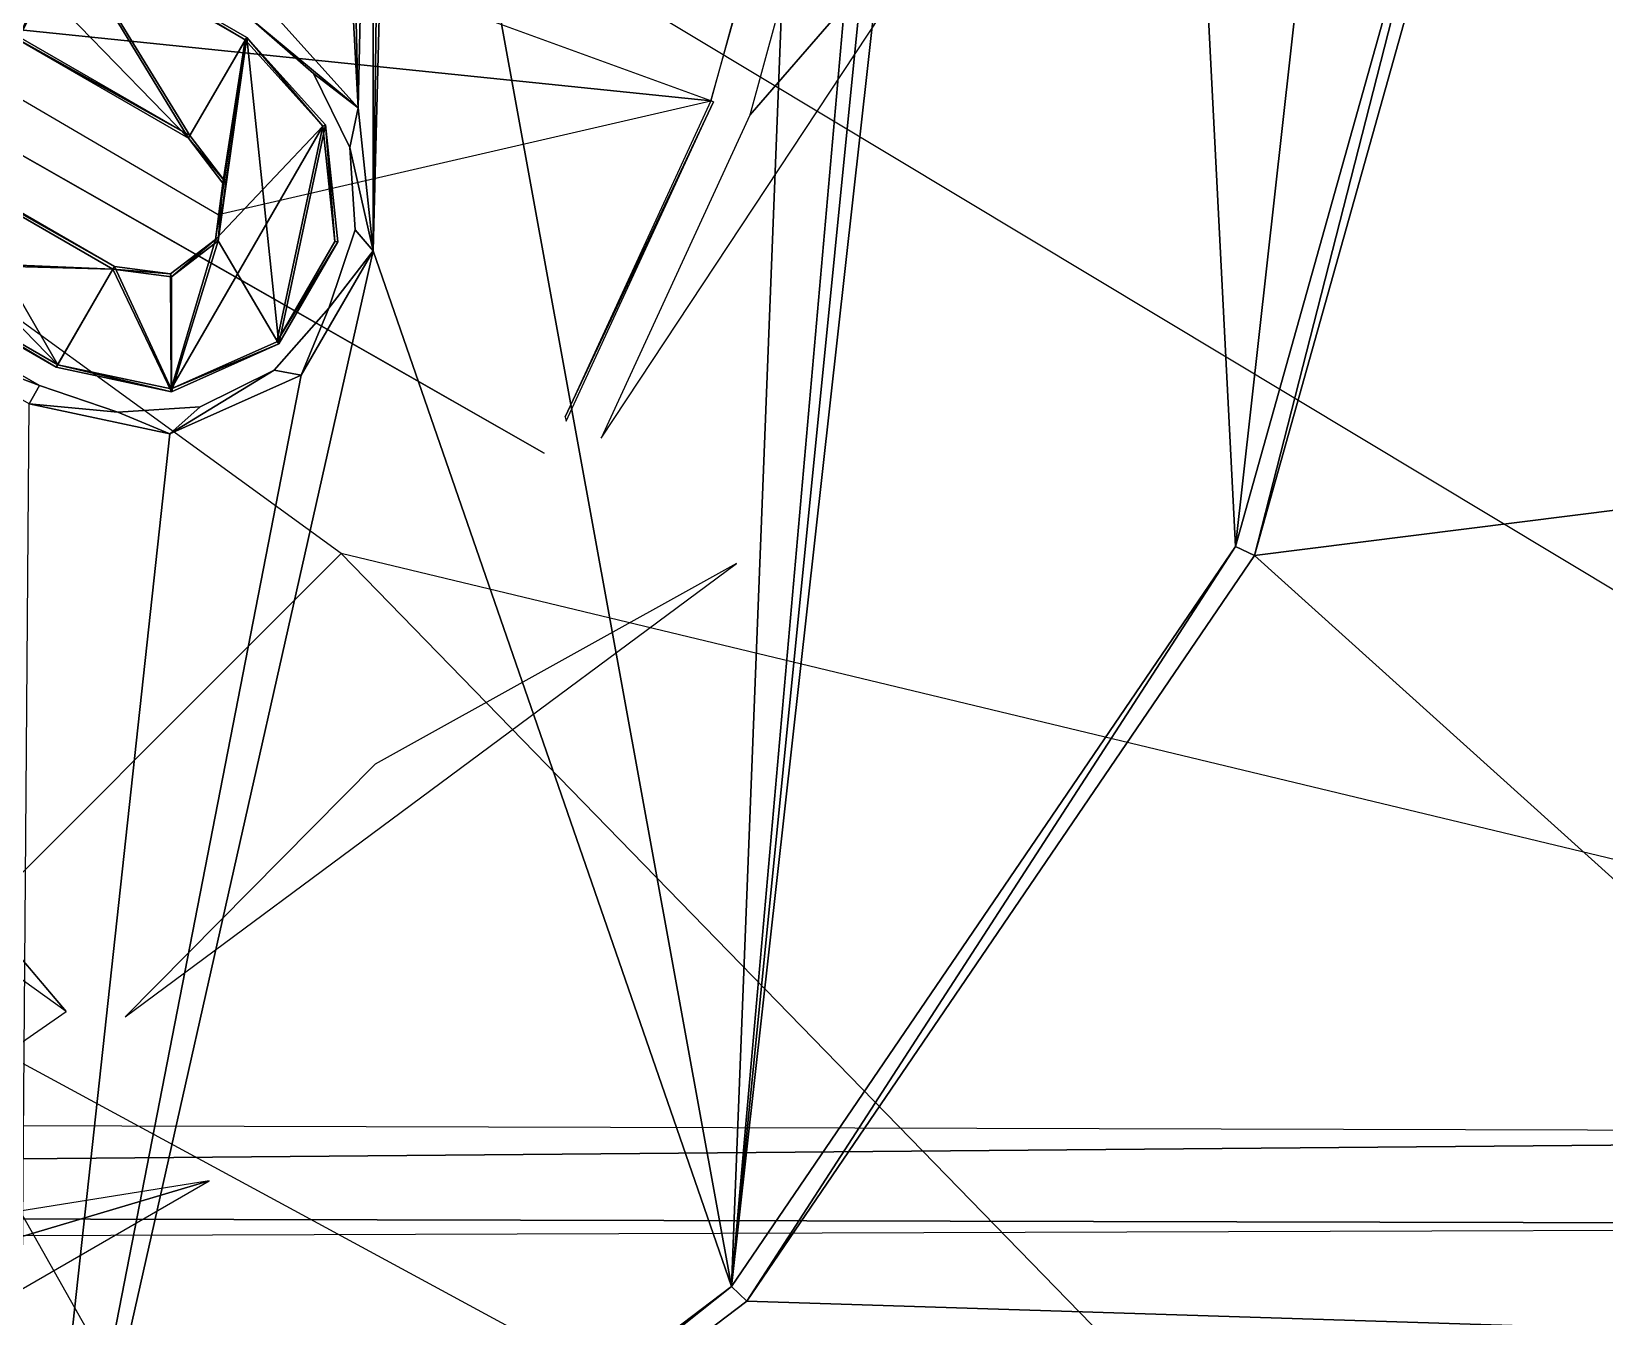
# Model space of a CAD drawing. Header units: millimetres. Extents: x -228 to 228, y -204 to 237.
# Drawn here: x 30.94 to 68.11, y -45.83 to -15.46 of the extents above; entities that cross this region are included whole.
import ezdxf

# ---------------------------------------------------------------- set-up
doc = ezdxf.new("R2010")
doc.units = ezdxf.units.MM
doc.header["$LTSCALE"] = 127.314815
for name, color, linetype in [('1821', 7, 'CONTINUOUS'), ('2216', 7, 'CONTINUOUS'), ('2465', 7, 'CONTINUOUS'), ('2518', 7, 'CONTINUOUS'), ('3519', 7, 'CONTINUOUS'), ('3522', 7, 'CONTINUOUS'), ('3524', 7, 'CONTINUOUS'), ('3566', 7, 'CONTINUOUS'), ('3567', 7, 'CONTINUOUS'), ('3601', 7, 'CONTINUOUS'), ('3649', 7, 'CONTINUOUS'), ('3650', 7, 'CONTINUOUS'), ('6227', 7, 'CONTINUOUS'), ('6230', 7, 'CONTINUOUS'), ('6231', 7, 'CONTINUOUS'), ('6236', 7, 'CONTINUOUS'), ('6238', 7, 'CONTINUOUS'), ('6239', 7, 'CONTINUOUS'), ('6240', 7, 'CONTINUOUS'), ('6263', 7, 'CONTINUOUS'), ('6301', 7, 'CONTINUOUS')]:
    doc.layers.add(name, color=color, linetype=linetype)

msp = doc.modelspace()

# ---------------------------------------------------------------- linework, layer by layer
at = {"layer": '1821', "color": 5, "linetype": 'Continuous'}
for points in [[(99.453, -41.513, 17.1), (-99.678, -40.97, 17.1), (-99.678, -43.22, 17.1), (99.453, -41.513, 17.1)], [(100.036, -43.686, 17.1), (99.453, -41.513, 17.1), (-99.678, -43.22, 17.1), (100.036, -43.686, 17.1)], [(-101.627, -44.345, 17.1), (100.036, -43.686, 17.1), (-99.678, -43.22, 17.1), (-101.627, -44.345, 17.1)]]:
    msp.add_3dface(points, dxfattribs=at)
at = {"layer": '2216', "color": 5, "linetype": 'Continuous'}
for points in [[(38.258, -27.796, 1088.256), (0, 0, 1089.001), (27.796, -38.258, 1088.256), (38.258, -27.796, 1088.256)], [(93.569, -13.453, 1086.02), (44.975, -14.613, 1088.256), (85.989, -39.27, 1086.02), (93.569, -13.453, 1086.02)], [(38.258, -27.796, 1088.256), (27.796, -38.258, 1088.256), (71.442, -61.905, 1086.02), (38.258, -27.796, 1088.256)], [(85.989, -39.27, 1086.02), (38.258, -27.796, 1088.256), (71.442, -61.905, 1086.02), (85.989, -39.27, 1086.02)], [(27.796, -38.258, 1088.256), (14.613, -44.975, 1088.256), (51.108, -79.525, 1086.02), (27.796, -38.258, 1088.256)]]:
    msp.add_3dface(points, dxfattribs=at)
at = {"layer": '2465', "color": 6, "linetype": 'Continuous'}
for points in [[(49.238, -9.114, 1083.49), (49.156, -9.171, 1079.473), (46.988, -17.102, 1079.473), (49.238, -9.114, 1083.49)], [(46.988, -17.102, 1079.473), (43.551, -24.571, 1079.473), (47.054, -17.126, 1083.49), (46.988, -17.102, 1079.473)], [(43.551, -24.571, 1079.473), (43.577, -24.667, 1083.49), (47.054, -17.126, 1083.49), (43.551, -24.571, 1079.473)]]:
    msp.add_3dface(points, dxfattribs=at)
at = {"layer": '2518', "color": 6, "linetype": 'Continuous'}
for points in [[(54.315, -10.061, 1080.6), (50.13, -9.339, 1079.699), (47.917, -17.44, 1079.699), (54.315, -10.061, 1080.6)], [(44.404, -25.069, 1079.699), (54.315, -10.061, 1080.6), (47.917, -17.44, 1079.699), (44.404, -25.069, 1079.699)], [(29.311, -10.668, 1073.948), (27.305, -15.08, 1073.948), (46.988, -17.102, 1079.473), (29.311, -10.668, 1073.948)], [(27.305, -15.08, 1073.948), (35.349, -19.785, 1076.977), (46.988, -17.102, 1079.473), (27.305, -15.08, 1073.948)], [(43.055, -25.43, 1079.473), (34.809, -20.72, 1076.977), (26.712, -16.107, 1073.948), (43.055, -25.43, 1079.473)], [(31.76, -38.622, 1079.473), (25.623, -31.376, 1076.977), (19.593, -24.271, 1073.948), (31.76, -38.622, 1079.473)], [(31.76, -38.622, 1079.473), (15.596, -27.013, 1073.948), (25.002, -43.305, 1079.473), (31.76, -38.622, 1079.473)], [(33.153, -38.744, 1079.699), (47.598, -28.031, 1080.6), (39.062, -32.777, 1079.699), (33.153, -38.744, 1079.699)], [(17.902, -47.746, 1079.699), (19.341, -51.747, 1080.601), (35.14, -42.62, 1080.6), (17.902, -47.746, 1079.699)], [(17.902, -47.746, 1079.699), (35.14, -42.62, 1080.6), (25.496, -44.16, 1079.699), (17.902, -47.746, 1079.699)]]:
    msp.add_3dface(points, dxfattribs=at)
at = {"layer": '3519', "color": 5, "linetype": 'Continuous'}
for points in [[(59.386, -27.633, 1032.99), (47.482, -45.119, 1032.99), (56.261, 33.54, 1032.99), (59.386, -27.633, 1032.99)], [(56.261, 33.54, 1032.99), (47.482, -45.119, 1032.99), (52.366, 3.754, 1032.99), (56.261, 33.54, 1032.99)], [(64.017, 13.86, 1032.99), (59.386, -27.633, 1032.99), (56.261, 33.54, 1032.99), (64.017, 13.86, 1032.99)], [(65.096, -7.265, 1032.99), (59.386, -27.633, 1032.99), (64.017, 13.86, 1032.99), (65.096, -7.265, 1032.99)], [(52.366, 3.754, 1032.99), (47.482, -45.119, 1032.99), (51.565, 1.221, 1032.99), (52.366, 3.754, 1032.99)], [(51.565, 1.221, 1032.99), (47.482, -45.119, 1032.99), (49.245, -0.073, 1032.99), (51.565, 1.221, 1032.99)], [(47.482, -45.119, 1032.99), (39.507, -1.355, 1032.99), (49.245, -0.073, 1032.99), (47.482, -45.119, 1032.99)], [(38.296, -1.676, 1032.99), (39.008, -1.386, 1032.99), (38.658, -17.263, 1032.99), (38.296, -1.676, 1032.99)], [(38.658, -17.263, 1032.99), (39.008, -1.386, 1032.99), (39.014, -20.643, 1032.99), (38.658, -17.263, 1032.99)], [(39.008, -1.386, 1032.99), (39.258, -1.379, 1032.99), (39.014, -20.643, 1032.99), (39.008, -1.386, 1032.99)], [(39.258, -1.379, 1032.99), (39.507, -1.355, 1032.99), (39.014, -20.643, 1032.99), (39.258, -1.379, 1032.99)], [(39.014, -20.643, 1032.99), (39.507, -1.355, 1032.99), (47.482, -45.119, 1032.99), (39.014, -20.643, 1032.99)], [(38, -5, 1032.99), (38.296, -1.676, 1032.99), (38.658, -17.263, 1032.99), (38, -5, 1032.99)], [(36.384, -14.737, 1032.99), (38, -5, 1032.99), (38.658, -17.263, 1032.99), (36.384, -14.737, 1032.99)], [(37.314, -23.587, 1032.99), (39.014, -20.643, 1032.99), (30.626, -57.899, 1032.99), (37.314, -23.587, 1032.99)], [(30.626, -57.899, 1032.99), (39.014, -20.643, 1032.99), (47.482, -45.119, 1032.99), (30.626, -57.899, 1032.99)], [(34.209, -24.97, 1032.99), (37.314, -23.587, 1032.99), (30.626, -57.899, 1032.99), (34.209, -24.97, 1032.99)], [(30.884, -24.263, 1032.99), (34.209, -24.97, 1032.99), (30.626, -57.899, 1032.99), (30.884, -24.263, 1032.99)]]:
    msp.add_3dface(points, dxfattribs=at)
at = {"layer": '3522', "color": 5, "linetype": 'Continuous'}
for points in [[(93, 0, 1035.99), (89.831, -24.07, 1035.99), (65.593, -7.321, 1035.99), (93, 0, 1035.99)], [(65.593, -7.321, 1035.99), (89.831, -24.07, 1035.99), (59.839, -27.844, 1035.99), (65.593, -7.321, 1035.99)], [(89.831, -24.07, 1035.99), (80.54, -46.5, 1035.99), (59.839, -27.844, 1035.99), (89.831, -24.07, 1035.99)], [(59.839, -27.844, 1035.99), (80.54, -46.5, 1035.99), (47.845, -45.463, 1035.99), (59.839, -27.844, 1035.99)], [(47.845, -45.463, 1035.99), (80.54, -46.5, 1035.99), (30.86, -58.341, 1035.99), (47.845, -45.463, 1035.99)]]:
    msp.add_3dface(points, dxfattribs=at)
at = {"layer": '3524', "color": 5, "linetype": 'Continuous'}
for points in [[(65.593, -7.321, 1035.99), (59.839, -27.844, 1035.99), (65.593, -7.321, 1033.49), (65.593, -7.321, 1035.99)], [(65.593, -7.321, 1033.49), (59.839, -27.844, 1035.99), (59.839, -27.844, 1033.49), (65.593, -7.321, 1033.49)], [(59.839, -27.844, 1035.99), (47.845, -45.463, 1035.99), (59.839, -27.844, 1033.49), (59.839, -27.844, 1035.99)], [(59.839, -27.844, 1033.49), (47.845, -45.463, 1035.99), (47.845, -45.463, 1033.49), (59.839, -27.844, 1033.49)], [(47.845, -45.463, 1035.99), (30.86, -58.341, 1035.99), (47.845, -45.463, 1033.49), (47.845, -45.463, 1035.99)], [(47.845, -45.463, 1033.49), (30.86, -58.341, 1035.99), (30.86, -58.341, 1033.49), (47.845, -45.463, 1033.49)]]:
    msp.add_3dface(points, dxfattribs=at)
at = {"layer": '3566', "color": 5, "linetype": 'Continuous'}
for points in [[(28.464, -22.288, 1036.99), (31.134, -23.83, 1036.99), (31.134, -23.83, 1033.49), (28.464, -22.288, 1036.99)], [(28.464, -22.288, 1033.49), (28.464, -22.288, 1036.99), (31.134, -23.83, 1033.49), (28.464, -22.288, 1033.49)]]:
    msp.add_3dface(points, dxfattribs=at)
at = {"layer": '3567', "color": 5, "linetype": 'Continuous'}
for points in [[(36.134, -15.17, 1033.49), (37.601, -16.456, 1033.49), (36.134, -15.17, 1036.99), (36.134, -15.17, 1033.49)], [(36.134, -15.17, 1036.99), (37.601, -16.456, 1033.49), (37.601, -16.456, 1036.99), (36.134, -15.17, 1036.99)], [(37.601, -16.456, 1033.49), (38.464, -18.206, 1033.49), (37.601, -16.456, 1036.99), (37.601, -16.456, 1033.49)], [(37.601, -16.456, 1036.99), (38.464, -18.206, 1033.49), (38.464, -18.206, 1036.99), (37.601, -16.456, 1036.99)], [(38.464, -18.206, 1033.49), (38.591, -20.153, 1033.49), (38.464, -18.206, 1036.99), (38.464, -18.206, 1033.49)], [(38.464, -18.206, 1036.99), (38.591, -20.153, 1033.49), (38.591, -20.153, 1036.99), (38.464, -18.206, 1036.99)], [(38.591, -20.153, 1033.49), (37.964, -22, 1033.49), (38.591, -20.153, 1036.99), (38.591, -20.153, 1033.49)], [(38.591, -20.153, 1036.99), (37.964, -22, 1033.49), (37.964, -22, 1036.99), (38.591, -20.153, 1036.99)], [(37.964, -22, 1033.49), (36.678, -23.467, 1033.49), (37.964, -22, 1036.99), (37.964, -22, 1033.49)], [(37.964, -22, 1036.99), (36.678, -23.467, 1033.49), (36.678, -23.467, 1036.99), (37.964, -22, 1036.99)], [(36.678, -23.467, 1033.49), (34.928, -24.33, 1033.49), (34.928, -24.33, 1036.99), (36.678, -23.467, 1033.49)], [(36.678, -23.467, 1036.99), (36.678, -23.467, 1033.49), (34.928, -24.33, 1036.99), (36.678, -23.467, 1036.99)], [(31.134, -23.83, 1033.49), (31.134, -23.83, 1036.99), (32.982, -24.457, 1036.99), (31.134, -23.83, 1033.49)], [(32.981, -24.457, 1033.49), (31.134, -23.83, 1033.49), (32.982, -24.457, 1036.99), (32.981, -24.457, 1033.49)], [(34.928, -24.33, 1033.49), (32.981, -24.457, 1033.49), (32.982, -24.457, 1036.99), (34.928, -24.33, 1033.49)], [(34.928, -24.33, 1036.99), (34.928, -24.33, 1033.49), (32.982, -24.457, 1036.99), (34.928, -24.33, 1036.99)]]:
    msp.add_3dface(points, dxfattribs=at)
at = {"layer": '3601', "color": 5, "linetype": 'Continuous'}
for points in [[(59.386, -27.633, 1032.99), (65.096, -7.265, 1032.99), (59.839, -27.844, 1033.49), (59.386, -27.633, 1032.99)], [(65.096, -7.265, 1032.99), (65.593, -7.321, 1033.49), (59.839, -27.844, 1033.49), (65.096, -7.265, 1032.99)], [(47.482, -45.119, 1032.99), (59.386, -27.633, 1032.99), (47.845, -45.463, 1033.49), (47.482, -45.119, 1032.99)], [(59.386, -27.633, 1032.99), (59.839, -27.844, 1033.49), (47.845, -45.463, 1033.49), (59.386, -27.633, 1032.99)], [(30.626, -57.899, 1032.99), (47.482, -45.119, 1032.99), (30.86, -58.341, 1033.49), (30.626, -57.899, 1032.99)], [(47.482, -45.119, 1032.99), (47.845, -45.463, 1033.49), (30.86, -58.341, 1033.49), (47.482, -45.119, 1032.99)]]:
    msp.add_3dface(points, dxfattribs=at)
at = {"layer": '3649', "color": 5, "linetype": 'Continuous'}
for points in [[(28.464, -22.288, 1033.49), (31.134, -23.83, 1033.49), (28.214, -22.721, 1032.99), (28.464, -22.288, 1033.49)], [(31.134, -23.83, 1033.49), (30.884, -24.263, 1032.99), (28.214, -22.721, 1032.99), (31.134, -23.83, 1033.49)]]:
    msp.add_3dface(points, dxfattribs=at)
at = {"layer": '3650', "color": 5, "linetype": 'Continuous'}
for points in [[(36.134, -15.17, 1033.49), (36.384, -14.737, 1032.99), (38.658, -17.263, 1032.99), (36.134, -15.17, 1033.49)], [(37.601, -16.456, 1033.49), (36.134, -15.17, 1033.49), (38.658, -17.263, 1032.99), (37.601, -16.456, 1033.49)], [(38.464, -18.206, 1033.49), (37.601, -16.456, 1033.49), (38.658, -17.263, 1032.99), (38.464, -18.206, 1033.49)], [(38.464, -18.206, 1033.49), (38.658, -17.263, 1032.99), (39.014, -20.643, 1032.99), (38.464, -18.206, 1033.49)], [(38.591, -20.153, 1033.49), (38.464, -18.206, 1033.49), (39.014, -20.643, 1032.99), (38.591, -20.153, 1033.49)], [(37.964, -22, 1033.49), (38.591, -20.153, 1033.49), (39.014, -20.643, 1032.99), (37.964, -22, 1033.49)], [(37.964, -22, 1033.49), (39.014, -20.643, 1032.99), (37.314, -23.587, 1032.99), (37.964, -22, 1033.49)], [(36.678, -23.467, 1033.49), (37.964, -22, 1033.49), (37.314, -23.587, 1032.99), (36.678, -23.467, 1033.49)], [(34.928, -24.33, 1033.49), (36.678, -23.467, 1033.49), (34.209, -24.97, 1032.99), (34.928, -24.33, 1033.49)], [(36.678, -23.467, 1033.49), (37.314, -23.587, 1032.99), (34.209, -24.97, 1032.99), (36.678, -23.467, 1033.49)], [(31.134, -23.83, 1033.49), (32.981, -24.457, 1033.49), (30.884, -24.263, 1032.99), (31.134, -23.83, 1033.49)], [(32.981, -24.457, 1033.49), (34.209, -24.97, 1032.99), (30.884, -24.263, 1032.99), (32.981, -24.457, 1033.49)], [(32.981, -24.457, 1033.49), (34.928, -24.33, 1033.49), (34.209, -24.97, 1032.99), (32.981, -24.457, 1033.49)]]:
    msp.add_3dface(points, dxfattribs=at)
at = {"layer": '6227', "color": 6, "linetype": 'Continuous'}
for points in [[(31.213, -14.45, 1032.49), (34.65, -17.984, 1032.49), (31.755, -13.218, 1032.49), (31.213, -14.45, 1032.49)], [(34.65, -17.984, 1032.49), (35.99, -15.663, 1032.49), (31.755, -13.218, 1032.49), (34.65, -17.984, 1032.49)], [(30.624, -15.66, 1032.49), (34.65, -17.984, 1032.49), (31.213, -14.45, 1032.49), (30.624, -15.66, 1032.49)], [(35.465, -19.047, 1032.49), (35.99, -15.663, 1032.49), (34.65, -17.984, 1032.49), (35.465, -19.047, 1032.49)], [(37.822, -17.698, 1032.49), (35.99, -15.663, 1032.49), (35.291, -20.375, 1032.49), (37.822, -17.698, 1032.49)], [(35.291, -20.375, 1032.49), (35.99, -15.663, 1032.49), (35.465, -19.047, 1032.49), (35.291, -20.375, 1032.49)], [(36.739, -22.792, 1032.49), (37.822, -17.698, 1032.49), (34.238, -23.906, 1032.49), (36.739, -22.792, 1032.49)], [(34.238, -23.906, 1032.49), (37.822, -17.698, 1032.49), (35.291, -20.375, 1032.49), (34.238, -23.906, 1032.49)], [(38.108, -20.421, 1032.49), (37.822, -17.698, 1032.49), (36.739, -22.792, 1032.49), (38.108, -20.421, 1032.49)], [(28.121, -19.806, 1032.49), (31.56, -23.337, 1032.49), (28.874, -18.691, 1032.49), (28.121, -19.806, 1032.49)], [(28.874, -18.691, 1032.49), (31.56, -23.337, 1032.49), (32.9, -21.016, 1032.49), (28.874, -18.691, 1032.49)], [(27.324, -20.891, 1032.49), (31.56, -23.337, 1032.49), (28.121, -19.806, 1032.49), (27.324, -20.891, 1032.49)], [(34.228, -21.19, 1032.49), (34.238, -23.906, 1032.49), (35.291, -20.375, 1032.49), (34.228, -21.19, 1032.49)], [(31.56, -23.337, 1032.49), (34.238, -23.906, 1032.49), (32.9, -21.016, 1032.49), (31.56, -23.337, 1032.49)], [(32.9, -21.016, 1032.49), (34.238, -23.906, 1032.49), (34.228, -21.19, 1032.49), (32.9, -21.016, 1032.49)]]:
    msp.add_3dface(points, dxfattribs=at)
at = {"layer": '6230', "color": 6, "linetype": 'Continuous'}
for points in [[(31.755, -13.218, 1032.49), (35.99, -15.663, 1032.49), (31.745, -13.132, 1030.49), (31.755, -13.218, 1032.49)], [(31.745, -13.132, 1030.49), (35.99, -15.663, 1032.49), (36.025, -15.603, 1030.49), (31.745, -13.132, 1030.49)]]:
    msp.add_3dface(points, dxfattribs=at)
at = {"layer": '6231', "color": 6, "linetype": 'Continuous'}
for points in [[(31.525, -23.397, 1030.49), (27.324, -20.891, 1032.49), (27.245, -20.926, 1030.49), (31.525, -23.397, 1030.49)], [(31.56, -23.337, 1032.49), (27.324, -20.891, 1032.49), (31.525, -23.397, 1030.49), (31.56, -23.337, 1032.49)]]:
    msp.add_3dface(points, dxfattribs=at)
at = {"layer": '6236', "color": 6, "linetype": 'Continuous'}
for points in [[(35.99, -15.663, 1032.49), (37.822, -17.698, 1032.49), (36.025, -15.603, 1030.49), (35.99, -15.663, 1032.49)], [(36.025, -15.603, 1030.49), (37.822, -17.698, 1032.49), (37.886, -17.67, 1030.49), (36.025, -15.603, 1030.49)], [(37.822, -17.698, 1032.49), (38.108, -20.421, 1032.49), (37.886, -17.67, 1030.49), (37.822, -17.698, 1032.49)], [(37.886, -17.67, 1030.49), (38.108, -20.421, 1032.49), (38.177, -20.436, 1030.49), (37.886, -17.67, 1030.49)], [(38.108, -20.421, 1032.49), (36.739, -22.792, 1032.49), (38.177, -20.436, 1030.49), (38.108, -20.421, 1032.49)], [(38.177, -20.436, 1030.49), (36.739, -22.792, 1032.49), (36.786, -22.844, 1030.49), (38.177, -20.436, 1030.49)], [(36.739, -22.792, 1032.49), (34.238, -23.906, 1032.49), (36.786, -22.844, 1030.49), (36.739, -22.792, 1032.49)], [(36.786, -22.844, 1030.49), (34.238, -23.906, 1032.49), (34.245, -23.975, 1030.49), (36.786, -22.844, 1030.49)], [(31.56, -23.337, 1032.49), (31.525, -23.397, 1030.49), (34.245, -23.975, 1030.49), (31.56, -23.337, 1032.49)], [(34.238, -23.906, 1032.49), (31.56, -23.337, 1032.49), (34.245, -23.975, 1030.49), (34.238, -23.906, 1032.49)]]:
    msp.add_3dface(points, dxfattribs=at)
at = {"layer": '6238', "color": 6, "linetype": 'Continuous'}
for points in [[(35.533, -19.029, 1030.49), (34.65, -17.984, 1032.49), (34.685, -17.924, 1030.49), (35.533, -19.029, 1030.49)], [(35.465, -19.047, 1032.49), (34.65, -17.984, 1032.49), (35.533, -19.029, 1030.49), (35.465, -19.047, 1032.49)], [(35.291, -20.375, 1032.49), (35.465, -19.047, 1032.49), (35.351, -20.41, 1030.49), (35.291, -20.375, 1032.49)], [(35.351, -20.41, 1030.49), (35.465, -19.047, 1032.49), (35.533, -19.029, 1030.49), (35.351, -20.41, 1030.49)], [(34.228, -21.19, 1032.49), (35.291, -20.375, 1032.49), (34.246, -21.258, 1030.49), (34.228, -21.19, 1032.49)], [(34.246, -21.258, 1030.49), (35.291, -20.375, 1032.49), (35.351, -20.41, 1030.49), (34.246, -21.258, 1030.49)], [(32.9, -21.016, 1032.49), (34.228, -21.19, 1032.49), (32.865, -21.076, 1030.49), (32.9, -21.016, 1032.49)], [(32.865, -21.076, 1030.49), (34.228, -21.19, 1032.49), (34.246, -21.258, 1030.49), (32.865, -21.076, 1030.49)]]:
    msp.add_3dface(points, dxfattribs=at)
at = {"layer": '6239', "color": 6, "linetype": 'Continuous'}
for points in [[(28.874, -18.691, 1032.49), (32.9, -21.016, 1032.49), (25.593, -16.878, 1030.49), (28.874, -18.691, 1032.49)], [(32.9, -21.016, 1032.49), (32.865, -21.076, 1030.49), (25.593, -16.878, 1030.49), (32.9, -21.016, 1032.49)]]:
    msp.add_3dface(points, dxfattribs=at)
at = {"layer": '6240', "color": 6, "linetype": 'Continuous'}
for points in [[(27.413, -13.726, 1030.49), (34.685, -17.924, 1030.49), (29.787, -15.177, 1032.49), (27.413, -13.726, 1030.49)], [(29.787, -15.177, 1032.49), (34.685, -17.924, 1030.49), (30.017, -15.321, 1032.771), (29.787, -15.177, 1032.49)], [(34.685, -17.924, 1030.49), (30.624, -15.66, 1032.49), (30.017, -15.321, 1032.771), (34.685, -17.924, 1030.49)], [(34.65, -17.984, 1032.49), (30.624, -15.66, 1032.49), (34.685, -17.924, 1030.49), (34.65, -17.984, 1032.49)]]:
    msp.add_3dface(points, dxfattribs=at)
at = {"layer": '6263', "color": 6, "linetype": 'Continuous'}
for points in [[(30.017, -15.321, 1032.771), (30.624, -15.66, 1032.49), (31.237, -12.714, 1032.748), (30.017, -15.321, 1032.771)], [(30.624, -15.66, 1032.49), (31.659, -13.163, 1032.496), (31.237, -12.714, 1032.748), (30.624, -15.66, 1032.49)], [(30.624, -15.66, 1032.49), (31.707, -13.19, 1032.492), (31.659, -13.163, 1032.496), (30.624, -15.66, 1032.49)], [(30.624, -15.66, 1032.49), (31.213, -14.45, 1032.49), (31.707, -13.19, 1032.492), (30.624, -15.66, 1032.49)]]:
    msp.add_3dface(points, dxfattribs=at)
at = {"layer": '6301', "color": 6, "linetype": 'Continuous'}
for points in [[(31.745, -13.132, 1030.49), (34.685, -17.924, 1030.49), (27.413, -13.726, 1030.49), (31.745, -13.132, 1030.49)], [(31.745, -13.132, 1030.49), (36.025, -15.603, 1030.49), (34.685, -17.924, 1030.49), (31.745, -13.132, 1030.49)], [(36.025, -15.603, 1030.49), (35.533, -19.029, 1030.49), (34.685, -17.924, 1030.49), (36.025, -15.603, 1030.49)], [(36.025, -15.603, 1030.49), (36.786, -22.844, 1030.49), (35.351, -20.41, 1030.49), (36.025, -15.603, 1030.49)], [(36.025, -15.603, 1030.49), (35.351, -20.41, 1030.49), (35.533, -19.029, 1030.49), (36.025, -15.603, 1030.49)], [(36.025, -15.603, 1030.49), (37.886, -17.67, 1030.49), (36.786, -22.844, 1030.49), (36.025, -15.603, 1030.49)], [(25.593, -16.878, 1030.49), (32.865, -21.076, 1030.49), (26.565, -20.809, 1030.49), (25.593, -16.878, 1030.49)], [(37.886, -17.67, 1030.49), (38.177, -20.436, 1030.49), (36.786, -22.844, 1030.49), (37.886, -17.67, 1030.49)], [(36.786, -22.844, 1030.49), (34.245, -23.975, 1030.49), (35.351, -20.41, 1030.49), (36.786, -22.844, 1030.49)], [(34.245, -23.975, 1030.49), (34.246, -21.258, 1030.49), (35.351, -20.41, 1030.49), (34.245, -23.975, 1030.49)], [(32.865, -21.076, 1030.49), (27.245, -20.926, 1030.49), (26.565, -20.809, 1030.49), (32.865, -21.076, 1030.49)], [(31.525, -23.397, 1030.49), (27.245, -20.926, 1030.49), (32.865, -21.076, 1030.49), (31.525, -23.397, 1030.49)], [(34.245, -23.975, 1030.49), (31.525, -23.397, 1030.49), (32.865, -21.076, 1030.49), (34.245, -23.975, 1030.49)], [(34.245, -23.975, 1030.49), (32.865, -21.076, 1030.49), (34.246, -21.258, 1030.49), (34.245, -23.975, 1030.49)]]:
    msp.add_3dface(points, dxfattribs=at)

doc.saveas('drawing.dxf')
